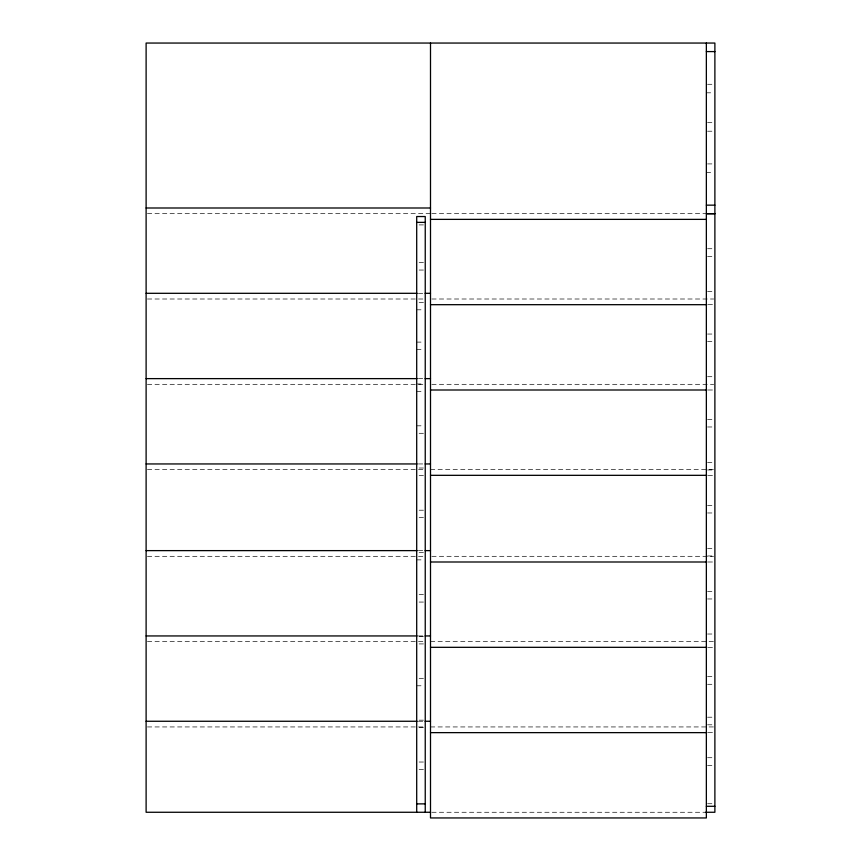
<?xml version="1.0" encoding="UTF-8"?>
<svg xmlns="http://www.w3.org/2000/svg" width="861" height="861" viewBox="0 0 861 861"><rect width="100%" height="100%" fill="white"/><g stroke="black" fill="none" stroke-linecap="round" stroke-linejoin="round"><path stroke-width="0.65" stroke-dasharray="4.3 3.23" d="M707.581 84.281L713.672 84.281M706.354 92.816L713.672 92.816M707.581 122.682L713.672 122.682M707.581 131.206L713.672 131.206M707.581 163.913L713.672 163.913M706.354 172.448L713.672 172.448M147.457 213.679L430.5 213.679M431.835 213.679L705.503 213.679M419.146 224.904L424.021 224.904M707.581 248.732L713.672 248.732M707.581 256.341L713.672 256.341M419.146 262.573L424.021 262.573M419.146 270.042L424.021 270.042M707.581 291.384L713.672 291.384M418.424 293.31L423.795 293.31M147.457 299.004L423.795 299.004M431.845 299.004L713.672 299.004M419.146 302.34L424.021 302.34M708.183 304.686L713.543 304.686M416.702 309.809L424.021 309.809M707.581 334.046L713.672 334.046M707.581 341.656L714.888 341.656M416.702 342.108L424.021 342.108M416.702 349.577L424.021 349.577M707.581 376.709L713.672 376.709M418.424 378.625L423.795 378.625M416.702 383.963L424.021 383.963M147.457 384.318L423.795 384.318M431.845 384.318L713.672 384.318M708.183 390.001L713.543 390.001M416.702 391.432L424.021 391.432M707.581 419.361L713.672 419.361M416.702 425.818L424.021 425.818M707.581 426.981L713.672 426.981M419.146 433.298L424.021 433.298M707.581 462.357L714.888 462.357M418.424 463.95L423.795 463.95M419.146 468.018L424.021 468.018M147.457 469.632L423.795 469.632M430.5 469.632L713.543 469.632M707.581 469.977L713.672 469.977M708.183 475.326L713.543 475.326M419.146 475.487L424.021 475.487M707.581 505.364L713.672 505.364M419.146 510.207L425.237 510.207M707.581 512.973L713.672 512.973M419.146 517.676L424.021 517.676M707.581 548.36L713.672 548.36M418.424 550.62L423.795 550.62M419.146 552.407L424.021 552.407M707.581 555.969L714.888 555.969M147.457 556.314L423.795 556.314M431.845 556.314L713.543 556.314M416.702 559.876L424.021 559.876M708.183 561.996L713.543 561.996M707.581 591.356L714.888 591.356M419.146 594.596L424.021 594.596M707.581 598.965L713.672 598.965M419.146 602.065L424.021 602.065M707.581 634.019L714.888 634.019M418.424 635.945L423.795 635.945M419.146 636.451L425.237 636.451M147.457 641.628L423.795 641.628M430.5 641.628L713.672 641.628M419.146 643.92L424.021 643.92M708.183 647.321L713.543 647.321M707.581 676.671L713.672 676.671M419.146 678.317L424.021 678.317M707.581 684.291L714.888 684.291M416.702 685.787L424.021 685.787M707.581 717.202L713.672 717.202M419.146 720.173L424.021 720.173M418.424 721.26L423.795 721.26M707.581 724.811L713.672 724.811M147.457 726.942L423.795 726.942M430.5 726.942L713.543 726.942M419.146 727.642L424.021 727.642M708.183 732.636L713.543 732.636M707.581 757.723L713.672 757.723M419.146 762.028L424.021 762.028M707.581 765.343L713.672 765.343M419.146 769.497L424.021 769.497M707.581 803.733L714.888 803.733M431.835 812.267L705.503 812.267"/><path stroke-width="1.29" d="M706.354 51.585L714.888 51.585M706.354 205.155L714.888 205.155M146.112 207.996L430.5 207.996M706.354 213.679L714.888 213.679M706.354 213.711L714.888 213.711M430.5 219.372L706.354 219.372M416.702 222.375L425.237 222.375M146.112 293.31L417.09 293.31M425.13 293.31L430.5 293.31M430.5 304.686L706.838 304.686M146.112 378.625L417.09 378.625M425.13 378.625L430.5 378.625M430.5 390.001L706.838 390.001M146.112 463.95L417.09 463.95M425.13 463.95L430.5 463.95M430.5 475.326L706.838 475.326M146.112 550.62L417.09 550.62M425.13 550.62L430.5 550.62M430.5 561.996L706.838 561.996M146.112 635.945L417.09 635.945M425.13 635.945L430.5 635.945M430.5 647.321L706.838 647.321M146.112 721.26L417.09 721.26M425.13 721.26L430.5 721.26M430.5 732.636L706.838 732.636M416.702 803.894L425.237 803.862M706.354 806.294L714.888 806.294M430.5 812.267L146.112 812.267L146.112 43.05L714.888 43.05L714.888 812.267L705.503 812.267M706.354 43.05L706.354 817.95L430.5 817.95L430.5 43.05M425.237 812.267L425.237 216.531L416.702 216.531L416.702 812.267"/></g></svg>
